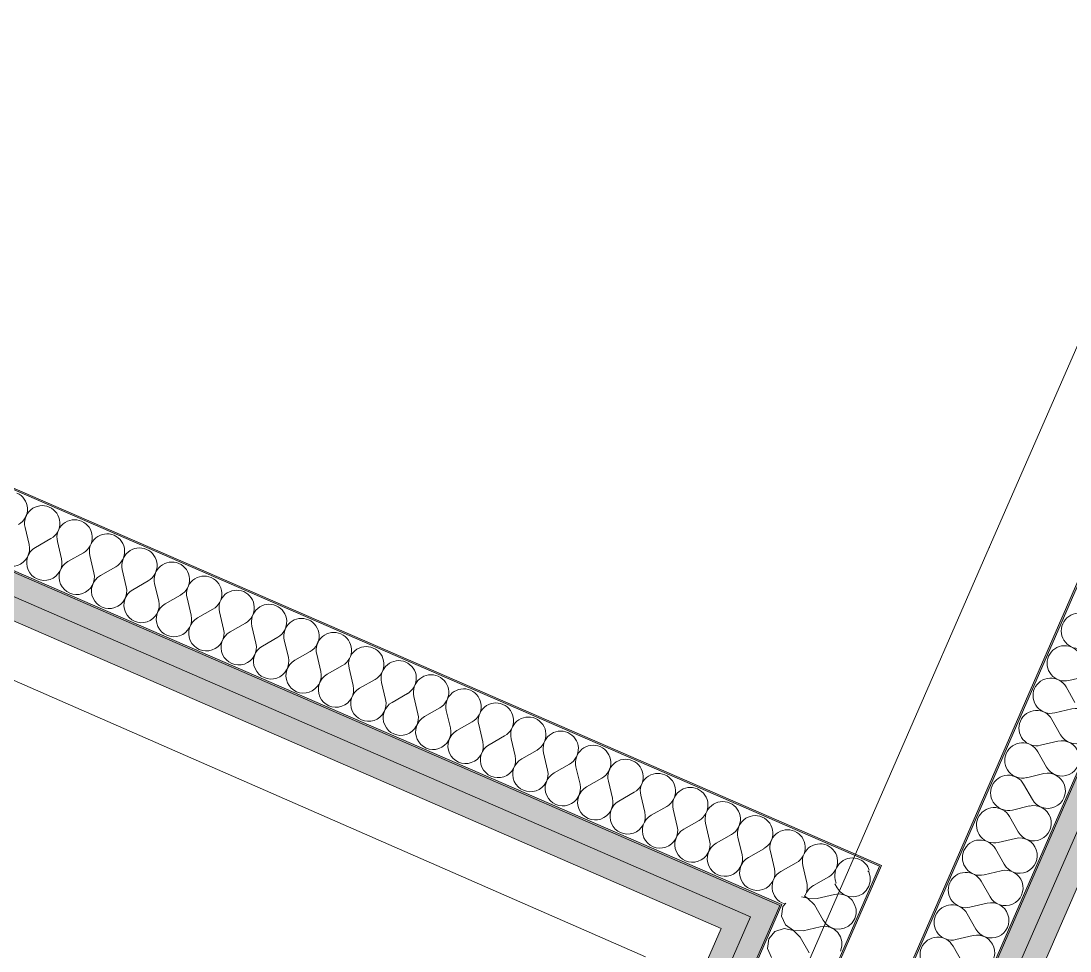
# Model space of a CAD drawing. Header units: millimetres. Extents: x -89663 to 74273, y -103666 to 18539.
# Drawn here: x -23894 to -23187, y -33226 to -32599 of the extents above; entities that cross this region are included whole.
import ezdxf
from ezdxf.enums import TextEntityAlignment as Align

# ---------------------------------------------------------------- set-up
doc = ezdxf.new("R2010")
doc.units = ezdxf.units.MM
doc.header["$MEASUREMENT"] = 0
doc.linetypes.add('Double Dashed', pattern=[1093.611073, 529.166651, -211.666656, 141.111112, -211.666656])
for name, color, linetype in [('A-25-M_Wall_Int', 7, 'Continuous'), ('New_A-05-M_Gross_Int_Circulation', 7, 'Continuous'), ('New_A-15-MG_Structural_Grid_Phase_2', 7, 'Continuous'), ('New_A-25-M_Wall_Int', 7, 'Continuous')]:
    doc.layers.add(name, color=color, linetype=linetype)
for name, color, linetype, lineweight in [('A-25-M_Wall_Int_Pen_No__1', 7, 'Continuous', 13), ('New_A-25-M_Wall_Int_Pen_No__1', 7, 'Continuous', 13), ('New_ArchiCAD Zone Stamps_Pen_No__6', 7, 'Continuous', 35)]:
    doc.layers.add(name, color=color, linetype=linetype, lineweight=lineweight)
for name, color, linetype, lineweight, true_color in [('A-25-M_Wall_Int_Pen_No__107', 7, 'Continuous', 15, 0xa6a6a6), ('New_A-05-M_Gross_Int_Circulation_Pen_No__74', 7, 'Continuous', 20, 0x606060), ('New_A-15-MG_Structural_Grid_Phase_2_Pen_No__222', 7, 'Continuous', 13, 0x65af33), ('New_A-25-M_Wall_Int_Pen_No__107', 7, 'Continuous', 15, 0xa6a6a6)]:
    doc.layers.add(name, color=color, linetype=linetype, lineweight=lineweight, true_color=true_color)
doc.styles.add('GENERATED_STYLE_1', font='')
doc.styles.add('GENERATED_STYLE_3', font='')
doc.styles.add('GENERATED_STYLE_4', font='')
doc.styles.get('GENERATED_STYLE_1').set_extended_font_data('Arial', bold=True)
doc.styles.get('GENERATED_STYLE_3').set_extended_font_data('Arial')
doc.styles.get('GENERATED_STYLE_4').set_extended_font_data('Swis721 BT')

# ---------------------------------------------------------------- blocks, each defined once
blk = doc.blocks.new('catering seating and servery_INB 0113_1_1', base_point=(-33684.23, -45971.89))
at = {"layer": 'New_A-05-M_Gross_Int_Circulation_Pen_No__74', "linetype": 'Continuous'}
blk.add_line((-23472.98, -33229.58), (-28114.8, -31197.45), dxfattribs=at)
at = {"layer": 'New_ArchiCAD Zone Stamps_Pen_No__6'}
for tag, height, style, p in [('ROOM_NAME', 250, 'GENERATED_STYLE_1', (-35355.98, -44046.47)), ('zoneNameLine2', 250, 'GENERATED_STYLE_1', (-35544.41, -44478.6)), ('ROOM_NUMBER', 200, 'GENERATED_STYLE_3', (-35732.84, -44899.31)), ('measuredAreaCode', 200, 'GENERATED_STYLE_3', (-35889.87, -45259.42)), ('DUMMY_649', 200, 'GENERATED_STYLE_3', (-35582.47, -45393.46)), ('DUMMY_650', 200, 'GENERATED_STYLE_3', (-34953.29, -45667.81)), ('DUMMY_651', 133.33, 'GENERATED_STYLE_3', (-34674, -45774.36))]:
    blk.add_attdef(tag, text='', height=height, rotation=336.44041, dxfattribs=dict(at, style=style)).set_placement(p, align=Align.TOP_LEFT)
blk = doc.blocks.new('*X479')
at = {"layer": 'New_A-25-M_Wall_Int_Pen_No__107', "linetype": 'Continuous'}
for p, q in [((-23888.24, -32951.68), (-23890.99, -32940.09)), ((-23883.87, -32953.58), (-23873.52, -32947.69)), ((-23866.4, -32961.17), (-23869.15, -32949.59)), ((-23862.03, -32963.07), (-23851.69, -32957.19)), ((-23844.57, -32970.67), (-23847.32, -32959.09)), ((-23840.2, -32972.57), (-23829.85, -32966.68)), ((-23822.73, -32980.16), (-23825.48, -32968.58)), ((-23818.37, -32982.06), (-23808.02, -32976.18)), ((-23800.9, -32989.66), (-23803.65, -32978.08)), ((-23796.53, -32991.56), (-23786.18, -32985.67)), ((-23779.07, -32999.15), (-23781.82, -32987.57)), ((-23774.7, -33001.05), (-23764.35, -32995.17)), ((-23757.23, -33008.65), (-23759.98, -32997.07)), ((-23752.86, -33010.55), (-23742.52, -33004.66)), ((-23735.4, -33018.15), (-23738.15, -33006.56)), ((-23731.03, -33020.05), (-23720.68, -33014.16)), ((-23713.56, -33027.64), (-23716.31, -33016.06)), ((-23709.2, -33029.54), (-23698.85, -33023.66)), ((-23691.73, -33037.14), (-23694.48, -33025.56)), ((-23687.36, -33039.04), (-23677.01, -33033.15)), ((-23669.9, -33046.63), (-23672.65, -33035.05)), ((-23665.53, -33048.53), (-23655.18, -33042.65)), ((-23648.06, -33056.13), (-23650.81, -33044.55)), ((-23643.69, -33058.03), (-23633.35, -33052.14)), ((-23626.23, -33065.63), (-23628.98, -33054.04)), ((-23621.86, -33067.52), (-23611.51, -33061.64)), ((-23604.39, -33075.12), (-23607.14, -33063.54)), ((-23600.03, -33077.02), (-23589.68, -33071.14)), ((-23582.56, -33084.62), (-23585.31, -33073.03)), ((-23578.19, -33086.52), (-23567.84, -33080.63)), ((-23560.73, -33094.11), (-23563.48, -33082.53)), ((-23556.36, -33096.01), (-23546.01, -33090.13)), ((-23538.89, -33103.61), (-23541.64, -33092.03)), ((-23534.52, -33105.51), (-23524.18, -33099.62)), ((-23517.06, -33113.1), (-23519.81, -33101.52)), ((-23512.69, -33115), (-23502.34, -33109.12)), ((-23495.22, -33122.6), (-23497.97, -33111.02)), ((-23490.86, -33124.5), (-23480.51, -33118.61)), ((-23473.39, -33132.1), (-23476.14, -33120.51)), ((-23469.02, -33134), (-23458.67, -33128.11)), ((-23451.56, -33141.59), (-23454.31, -33130.01)), ((-23447.19, -33143.49), (-23436.84, -33137.61)), ((-23429.72, -33151.09), (-23432.47, -33139.51)), ((-23425.35, -33152.99), (-23415.01, -33147.1)), ((-23407.89, -33160.58), (-23410.64, -33149)), ((-23403.52, -33162.48), (-23393.17, -33156.6)), ((-23386.05, -33170.08), (-23388.8, -33158.5)), ((-23381.69, -33171.98), (-23371.34, -33166.09)), ((-23364.22, -33179.57), (-23366.97, -33167.99)), ((-23359.85, -33181.47), (-23349.5, -33175.59)), ((-23344.56, -33179.92), (-23345.14, -33177.49))]:
    blk.add_line(p, q, dxfattribs=at)
for centre, start, end in [((-23901.24, -32927.85), 299.62547, 66.49537), ((-23879.4, -32937.34), 66.49537, 193.36527), ((-23879.4, -32937.34), 299.62547, 66.49537), ((-23857.57, -32946.84), 66.49537, 193.36527), ((-23857.57, -32946.84), 299.62547, 66.49537), ((-23899.82, -32954.43), 119.62547, 13.36527), ((-23835.74, -32956.33), 66.49537, 193.36527), ((-23835.74, -32956.33), 299.62547, 66.49537), ((-23877.98, -32963.92), 119.62547, 13.36527), ((-23813.9, -32965.83), 66.49537, 193.36527), ((-23813.9, -32965.83), 299.62547, 66.49537), ((-23856.15, -32973.42), 119.62547, 13.36527), ((-23792.07, -32975.32), 66.49537, 193.36527), ((-23792.07, -32975.32), 299.62547, 66.49537), ((-23834.32, -32982.92), 119.62547, 13.36527), ((-23770.23, -32984.82), 66.49537, 193.36527), ((-23770.23, -32984.82), 299.62547, 66.49537), ((-23812.48, -32992.41), 119.62547, 13.36527), ((-23748.4, -32994.32), 66.49537, 193.36527), ((-23748.4, -32994.32), 299.62547, 66.49537), ((-23790.65, -33001.91), 119.62547, 13.36527), ((-23726.57, -33003.81), 66.49537, 193.36527), ((-23726.57, -33003.81), 299.62547, 66.49537), ((-23768.81, -33011.4), 119.62547, 13.36527), ((-23704.73, -33013.31), 66.49537, 193.36527), ((-23704.73, -33013.31), 299.62547, 66.49537), ((-23746.98, -33020.9), 119.62547, 13.36527), ((-23682.9, -33022.8), 66.49537, 193.36527), ((-23682.9, -33022.8), 299.62547, 66.49537), ((-23725.15, -33030.39), 119.62547, 13.36527), ((-23661.06, -33032.3), 66.49537, 193.36527), ((-23661.06, -33032.3), 299.62547, 66.49537), ((-23703.31, -33039.89), 119.62547, 13.36527), ((-23639.23, -33041.8), 66.49537, 193.36527), ((-23639.23, -33041.8), 299.62547, 66.49537), ((-23681.48, -33049.39), 119.62547, 13.36527), ((-23617.4, -33051.29), 66.49537, 193.36527), ((-23617.4, -33051.29), 299.62547, 66.49537), ((-23659.64, -33058.88), 119.62547, 13.36527), ((-23595.56, -33060.79), 66.49537, 193.36527), ((-23595.56, -33060.79), 299.62547, 66.49537), ((-23637.81, -33068.38), 119.62547, 13.36527), ((-23573.73, -33070.28), 66.49537, 193.36527), ((-23573.73, -33070.28), 299.62547, 66.49537), ((-23615.98, -33077.87), 119.62547, 13.36527), ((-23551.89, -33079.78), 66.49537, 193.36527), ((-23551.89, -33079.78), 299.62547, 66.49537), ((-23594.14, -33087.37), 119.62547, 13.36527), ((-23530.06, -33089.27), 66.49537, 193.36527), ((-23530.06, -33089.27), 299.62547, 66.49537), ((-23572.31, -33096.86), 119.62547, 13.36527), ((-23508.23, -33098.77), 66.49537, 193.36527), ((-23508.23, -33098.77), 299.62547, 66.49537), ((-23550.47, -33106.36), 119.62547, 13.36527), ((-23486.39, -33108.27), 66.49537, 193.36527), ((-23486.39, -33108.27), 299.62547, 66.49537), ((-23528.64, -33115.86), 119.62547, 13.36527), ((-23464.56, -33117.76), 66.49537, 193.36527), ((-23464.56, -33117.76), 299.62547, 66.49537), ((-23506.81, -33125.35), 119.62547, 13.36527), ((-23442.72, -33127.26), 66.49537, 193.36527), ((-23442.72, -33127.26), 299.62547, 66.49537), ((-23484.97, -33134.85), 119.62547, 13.36527), ((-23420.89, -33136.75), 66.49537, 193.36527), ((-23420.89, -33136.75), 299.62547, 66.49537), ((-23463.14, -33144.34), 119.62547, 13.36527), ((-23399.06, -33146.25), 66.49537, 193.36527), ((-23399.06, -33146.25), 299.62547, 66.49537), ((-23441.3, -33153.84), 119.62547, 13.36527), ((-23377.22, -33155.74), 66.49537, 193.36527), ((-23377.22, -33155.74), 299.62547, 66.49537), ((-23419.47, -33163.34), 119.62547, 13.36527), ((-23355.39, -33165.24), 66.49537, 193.36527), ((-23355.39, -33165.24), 299.62547, 66.49537), ((-23397.64, -33172.83), 119.62547, 13.36527), ((-23333.55, -33174.74), 66.49537, 193.36527), ((-23333.55, -33174.74), 17.63396, 66.49537), ((-23375.8, -33182.33), 119.62547, 252.02659), ((-23375.8, -33182.33), 330.9092, 13.36527), ((-23353.97, -33191.82), 119.62547, 161.5821)]:
    blk.add_arc(centre, 11.9, start, end, dxfattribs=at)
blk = doc.blocks.new('Wall_96_1', base_point=(-28180.76, -31051.28))
at = {"layer": 'New_A-25-M_Wall_Int_Pen_No__107', "linetype": 'Continuous', "lineweight": 0, "true_color": 0x535353}
for points in [[(-28180.24, -31052.59), (-23315.28, -33168.4), (-23313.96, -33167.89), (-28180.76, -31051.28)], [(-28153.86, -31119.68), (-23382.43, -33194.81), (-23381.12, -33194.3), (-28154.37, -31118.37)]]:
    blk.add_hatch(color=251, dxfattribs=at).paths.add_polyline_path(points)
at = {"layer": 'New_A-25-M_Wall_Int_Pen_No__107', "linetype": 'Continuous'}
for points in [[(-28146.1, -31139.41), (-23402.18, -33202.58), (-23382.43, -33194.81), (-28153.86, -31119.68)], [(-28138.34, -31159.14), (-23421.93, -33210.35), (-23402.18, -33202.58), (-28146.1, -31139.41)]]:
    blk.add_hatch(color=256, dxfattribs=at).paths.add_polyline_path(points)
at = {"layer": 'New_A-25-M_Wall_Int_Pen_No__1', "linetype": 'Continuous'}
for p, q in [((-28180.24, -31052.59), (-23315.28, -33168.4)), ((-28154.37, -31118.37), (-23381.12, -33194.3)), ((-28153.86, -31119.68), (-23382.43, -33194.81)), ((-28146.1, -31139.41), (-23402.18, -33202.58))]:
    blk.add_line(p, q, dxfattribs=at)
at = {"layer": 'New_A-25-M_Wall_Int_Pen_No__1', "linetype": 'Continuous', "flags": 128}
for points in [[(-23313.96, -33167.89), (-28180.76, -31051.28)], [(-28138.34, -31159.14), (-23421.93, -33210.35)]]:
    blk.add_lwpolyline(points, dxfattribs=at)
at = {"layer": 'New_A-25-M_Wall_Int', "color": 250, "lineweight": 50, "true_color": 0x2a2a2a}
blk.add_blockref('*X479', (0, 0), dxfattribs=at)
blk = doc.blocks.new('*X487')
at = {"layer": 'New_A-25-M_Wall_Int_Pen_No__107', "linetype": 'Continuous'}
for p, q in [((-23176.12, -33040.54), (-23187.71, -33043.28)), ((-23183.73, -33058), (-23189.61, -33047.65)), ((-23185.64, -33062.37), (-23197.22, -33065.11)), ((-23193.25, -33079.83), (-23199.13, -33069.47)), ((-23195.15, -33084.19), (-23206.74, -33086.93)), ((-23202.77, -33101.65), (-23208.64, -33091.3)), ((-23204.67, -33106.02), (-23216.26, -33108.76)), ((-23212.28, -33123.48), (-23218.16, -33113.12)), ((-23214.19, -33127.84), (-23225.77, -33130.58)), ((-23221.8, -33145.3), (-23227.68, -33134.95)), ((-23223.7, -33149.67), (-23235.29, -33152.41)), ((-23231.32, -33167.13), (-23237.19, -33156.77)), ((-23233.22, -33171.49), (-23244.81, -33174.23)), ((-23240.83, -33188.95), (-23246.71, -33178.6)), ((-23242.74, -33193.32), (-23254.32, -33196.06)), ((-23250.35, -33210.78), (-23256.23, -33200.42)), ((-23252.25, -33215.14), (-23263.84, -33217.88)), ((-23259.87, -33232.6), (-23265.74, -33222.25))]:
    blk.add_line(p, q, dxfattribs=at)
for centre, start, end in [((-23180.93, -33009.87), 29.57051, 156.44041), ((-23180.93, -33009.87), 156.44041, 283.31031), ((-23190.45, -33031.7), 29.57051, 156.44041), ((-23190.45, -33031.7), 156.44041, 283.31031), ((-23199.96, -33053.52), 29.57051, 156.44041), ((-23199.96, -33053.52), 156.44041, 283.31031), ((-23182.9, -33073.95), 209.57051, 103.31031), ((-23209.48, -33075.35), 29.57051, 156.44041), ((-23209.48, -33075.35), 156.44041, 283.31031), ((-23192.41, -33095.78), 209.57051, 103.31031), ((-23219, -33097.17), 29.57051, 156.44041), ((-23219, -33097.17), 156.44041, 283.31031), ((-23228.51, -33119), 29.57051, 156.44041), ((-23201.93, -33117.6), 209.57051, 103.31031), ((-23228.51, -33119), 156.44041, 283.31031), ((-23238.03, -33140.82), 29.57051, 156.44041), ((-23211.45, -33139.43), 209.57051, 103.31031), ((-23238.03, -33140.82), 156.44041, 283.31031), ((-23247.55, -33162.65), 29.57051, 156.44041), ((-23220.96, -33161.25), 209.57051, 103.31031), ((-23247.55, -33162.65), 156.44041, 283.31031), ((-23257.06, -33184.47), 29.57051, 156.44041), ((-23230.48, -33183.08), 209.57051, 103.31031), ((-23257.06, -33184.47), 156.44041, 283.31031), ((-23266.58, -33206.3), 29.57051, 156.44041), ((-23240, -33204.9), 209.57051, 103.31031), ((-23266.58, -33206.3), 156.44041, 283.31031), ((-23276.1, -33228.12), 29.57051, 156.44041), ((-23249.51, -33226.73), 209.57051, 103.31031), ((-23276.1, -33228.12), 156.44041, 283.31031)]:
    blk.add_arc(centre, 11.9, start, end, dxfattribs=at)
blk = doc.blocks.new('Wall_102_1', base_point=(-22755.57, -31999.11))
at = {"layer": 'New_A-25-M_Wall_Int_Pen_No__107', "linetype": 'Continuous'}
for points in [[(-23700.76, -34371.91), (-22664.05, -31994.38), (-22683.78, -32002.12), (-23708.52, -34352.16)], [(-23708.52, -34352.16), (-22683.78, -32002.12), (-22703.52, -32009.86), (-23716.27, -34332.42)]]:
    blk.add_hatch(color=256, dxfattribs=at).paths.add_polyline_path(points)
at = {"layer": 'New_A-25-M_Wall_Int_Pen_No__107', "linetype": 'Continuous', "lineweight": 0, "true_color": 0x535353}
for points in [[(-23716.27, -34332.42), (-22703.52, -32009.86), (-22704.84, -32010.38), (-23716.79, -34331.1)], [(-23742.64, -34265.28), (-22770.64, -32036.18), (-22771.95, -32036.7), (-23743.15, -34263.97)]]:
    blk.add_hatch(color=251, dxfattribs=at).paths.add_polyline_path(points)
at = {"layer": 'New_A-25-M_Wall_Int_Pen_No__1', "linetype": 'Continuous'}
for p, q in [((-23708.52, -34352.16), (-22683.78, -32002.12)), ((-23716.27, -34332.42), (-22703.52, -32009.86)), ((-23716.79, -34331.1), (-22704.84, -32010.38)), ((-23742.64, -34265.28), (-22770.64, -32036.18))]:
    blk.add_line(p, q, dxfattribs=at)
at = {"layer": 'New_A-25-M_Wall_Int_Pen_No__1', "linetype": 'Continuous', "flags": 128}
for points in [[(-23700.76, -34371.91), (-22664.05, -31994.38)], [(-22771.95, -32036.7), (-23743.15, -34263.97)]]:
    blk.add_lwpolyline(points, dxfattribs=at)
at = {"layer": 'New_A-25-M_Wall_Int', "color": 250, "lineweight": 50, "true_color": 0x2a2a2a}
blk.add_blockref('*X487', (0, 0), dxfattribs=at)
blk = doc.blocks.new('*X616')
at = {"layer": 'A-25-M_Wall_Int_Pen_No__107', "linetype": 'Continuous'}
for p, q in [((-23322.51, -33172.32), (-23323.05, -33171.46)), ((-23321.6, -33175.48), (-23322.51, -33172.32)), ((-23321.59, -33178.76), (-23321.6, -33175.48)), ((-23345.34, -33180.23), (-23343.74, -33183.04)), ((-23343.74, -33183.04), (-23341.74, -33185.65)), ((-23324.19, -33184.73), (-23322.47, -33181.93)), ((-23322.47, -33181.93), (-23321.59, -33178.76)), ((-23363.77, -33189.95), (-23367.75, -33189.04)), ((-23365.96, -33188.34), (-23363.73, -33189.86)), ((-23359.13, -33194.51), (-23363.77, -33189.95)), ((-23363.73, -33189.86), (-23357.23, -33190.15)), ((-23357.23, -33190.15), (-23345.64, -33187.41)), ((-23342.37, -33187.1), (-23345.64, -33187.41)), ((-23339.14, -33187.7), (-23342.37, -33187.1)), ((-23341.74, -33185.65), (-23339.1, -33187.61)), ((-23336.2, -33189.15), (-23339.14, -33187.7)), ((-23339.1, -33187.61), (-23336.03, -33188.77)), ((-23333.77, -33191.36), (-23336.2, -33189.15)), ((-23336.03, -33188.77), (-23332.76, -33189.06)), ((-23332.76, -33189.06), (-23329.54, -33188.43)), ((-23329.54, -33188.43), (-23326.6, -33186.95)), ((-23326.6, -33186.95), (-23324.19, -33184.73)), ((-23380.4, -33195.63), (-23381.27, -33202.08)), ((-23378.44, -33193.24), (-23380.4, -33195.63)), ((-23359.13, -33194.51), (-23353.26, -33204.87)), ((-23332.03, -33194.15), (-23333.77, -33191.36)), ((-23331.12, -33197.3), (-23332.03, -33194.15)), ((-23381.27, -33202.08), (-23378.62, -33208.02)), ((-23333.71, -33206.55), (-23331.99, -33203.75)), ((-23331.99, -33203.75), (-23331.11, -33200.59)), ((-23331.11, -33200.59), (-23331.12, -33197.3)), ((-23379.63, -33210.32), (-23385.78, -33212.43)), ((-23373.28, -33211.77), (-23379.63, -33210.32)), ((-23378.62, -33208.02), (-23373.24, -33211.68)), ((-23366.75, -33211.97), (-23355.16, -33209.23)), ((-23351.89, -33208.92), (-23355.16, -33209.23)), ((-23353.26, -33204.87), (-23351.26, -33207.47)), ((-23348.66, -33209.52), (-23351.89, -33208.92)), ((-23351.26, -33207.47), (-23348.62, -33209.43)), ((-23345.72, -33210.98), (-23348.66, -33209.52)), ((-23348.62, -33209.43), (-23345.55, -33210.6)), ((-23343.28, -33213.18), (-23345.72, -33210.98)), ((-23345.55, -33210.6), (-23342.28, -33210.88)), ((-23342.28, -33210.88), (-23339.05, -33210.26)), ((-23339.05, -33210.26), (-23336.12, -33208.78)), ((-23336.12, -33208.78), (-23333.71, -33206.55)), ((-23389.91, -33217.45), (-23390.79, -33223.9)), ((-23385.78, -33212.43), (-23389.91, -33217.45)), ((-23368.65, -33216.34), (-23373.28, -33211.77)), ((-23373.24, -33211.68), (-23366.75, -33211.97)), ((-23368.65, -33216.34), (-23362.77, -33226.69)), ((-23341.55, -33215.97), (-23343.28, -33213.18)), ((-23340.64, -33219.13), (-23341.55, -33215.97)), ((-23390.79, -33223.9), (-23388.14, -33229.84)), ((-23341.51, -33225.58), (-23340.62, -33222.41)), ((-23340.62, -33222.41), (-23340.64, -33219.13))]:
    blk.add_line(p, q, dxfattribs=at)
blk = doc.blocks.new('Wall_193_1', base_point=(-23784.12, -34246.1))
at = {"layer": 'A-25-M_Wall_Int_Pen_No__107', "linetype": 'Continuous', "lineweight": 0, "true_color": 0x535353}
for points in [[(-23315.28, -33168.4), (-23785.43, -34246.62), (-23784.12, -34246.1), (-23313.96, -33167.89)], [(-23382.43, -33194.81), (-23852.57, -34272.98), (-23851.25, -34272.47), (-23381.12, -33194.3)]]:
    blk.add_hatch(color=251, dxfattribs=at).paths.add_polyline_path(points)
at = {"layer": 'A-25-M_Wall_Int_Pen_No__107', "linetype": 'Continuous'}
for points in [[(-23402.18, -33202.58), (-23872.31, -34280.74), (-23852.57, -34272.98), (-23382.43, -33194.81)], [(-23421.93, -33210.35), (-23892.06, -34288.49), (-23872.31, -34280.74), (-23402.18, -33202.58)]]:
    blk.add_hatch(color=256, dxfattribs=at).paths.add_polyline_path(points)
at = {"layer": 'A-25-M_Wall_Int_Pen_No__1', "linetype": 'Continuous'}
for p, q in [((-23315.28, -33168.4), (-23785.43, -34246.62)), ((-23382.43, -33194.81), (-23852.57, -34272.98)), ((-23381.12, -33194.3), (-23851.25, -34272.47)), ((-23402.18, -33202.58), (-23872.31, -34280.74))]:
    blk.add_line(p, q, dxfattribs=at)
at = {"layer": 'A-25-M_Wall_Int_Pen_No__1', "linetype": 'Continuous', "flags": 128}
for points in [[(-23784.12, -34246.1), (-23313.96, -33167.89)], [(-23421.93, -33210.35), (-23892.06, -34288.49)]]:
    blk.add_lwpolyline(points, dxfattribs=at)
at = {"layer": 'A-25-M_Wall_Int', "color": 250, "lineweight": 50, "true_color": 0x2a2a2a}
blk.add_blockref('*X616', (0, 0), dxfattribs=at)
blk = doc.blocks.new('Standard grid marker_36')
at = {"layer": 'New_A-15-MG_Structural_Grid_Phase_2_Pen_No__222', "linetype": 'Double Dashed'}
for q in [(39496.37, 0), (0, 0)]:
    blk.add_line((18745.98, 0), q, dxfattribs=at)
blk.add_point((18745.98, 0), dxfattribs=at)
blk.add_point((18745.98, 0), dxfattribs=at)
at = {"layer": 'New_A-15-MG_Structural_Grid_Phase_2_Pen_No__222', "style": 'GENERATED_STYLE_4'}
for tag, p in [('AC_MarkerText_1_0', (-500, 41.18)), ('AC_MarkerText_1_1', (58742.35, 41.18))]:
    blk.add_attdef(tag, text='', height=350, rotation=270, dxfattribs=at).set_placement(p, align=Align.MIDDLE_CENTER)

msp = doc.modelspace()

# ---------------------------------------------------------------- block references
at = {"layer": 'A-25-M_Wall_Int', "color": 250, "lineweight": 50, "true_color": 0x2a2a2a}
msp.add_blockref('Wall_193_1', (-23784.12, -34246.1), dxfattribs=at)
at = {"layer": 'New_A-05-M_Gross_Int_Circulation', "linetype": 'Continuous'}
msp.add_blockref('catering seating and servery_INB 0113_1_1', (-33684.23, -45971.89), dxfattribs=at)
at = {"layer": 'New_A-15-MG_Structural_Grid_Phase_2', "color": 8, "linetype": 'Continuous', "lineweight": 15, "zscale": 1000, "rotation": 66.44041158399293}
msp.add_blockref('Standard grid marker_36', (-30734.12, -50137.02), dxfattribs=at)
at = {"layer": 'New_A-25-M_Wall_Int', "color": 250, "lineweight": 50, "true_color": 0x2a2a2a}
for name, p in [('Wall_96_1', (-28180.76, -31051.28)), ('Wall_102_1', (-22755.57, -31999.11))]:
    msp.add_blockref(name, p, dxfattribs=at)

doc.saveas('drawing.dxf')
